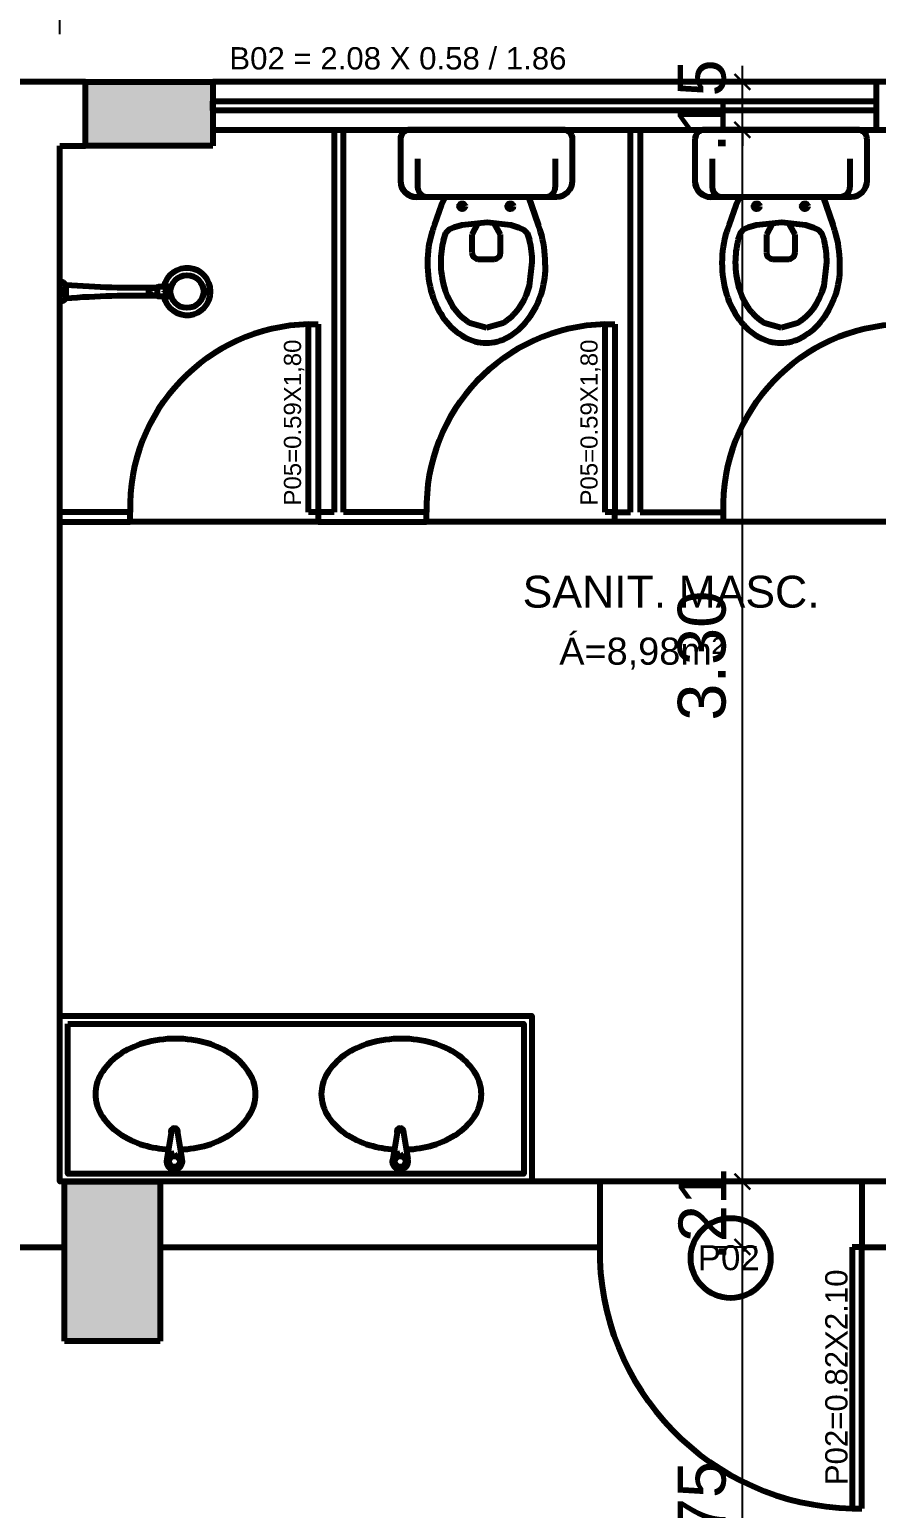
# Model space of a CAD drawing. Header units: metres. Extents: x -15851 to -15710, y 6781 to 6850.
# Drawn here: x -15735.086 to -15732.43, y 6833.794 to 6838.433 of the extents above; entities that cross this region are included whole.
import ezdxf

# ---------------------------------------------------------------- set-up
doc = ezdxf.new("R2010")
doc.units = ezdxf.units.M
for name, color, linetype, lineweight in [('BANCADA', 152, 'Continuous', 30), ('cota', 18, 'Continuous', 9), ('parede', 8, 'Continuous', 80)]:
    doc.layers.add(name, color=color, linetype=linetype, lineweight=lineweight)
doc.styles.add('AMBI', font='arial.ttf')
doc.styles.add('arial', font='arial.ttf')
doc.dimstyles.new('1-50', dxfattribs={"dimtxt": 0.15, "dimasz": 0.05, "dimexe": 0.1, "dimexo": 0.15, "dimgap": 0.05, "dimtad": 1, "dimzin": 4, "dimdsep": 46, "dimtxsty": 'arial', "dimblk": 'ARCHTICK', "dimcen": 0, "dimdle": 0.08, "dimclrd": 256, "dimclre": 256, "dimclrt": 256, "dimadec": 1, "dimazin": 0, "dimtfac": 1, "dimtix": 1, "dimtmove": 0, "dimatfit": 0, "dimldrblk": 'ARCHTICK', "dimfxl": 1, "dimtolj": 1, "dimarcsym": 0})

# ---------------------------------------------------------------- blocks, each defined once
blk = doc.blocks.new('_ArchTick')
at = {"color": 0, "linetype": 'ByBlock', "const_width": 0.15}
blk.add_lwpolyline([(-0.5, -0.5), (0.5, 0.5)], dxfattribs=at)
blk = doc.blocks.new('*D207')
at = {"layer": 'cota', "lineweight": -2, "transparency": 16777216}
for p, q in [((-15735.1811, 6838.4187), (-15735.1811, 6839.0839)), ((-15734.9911, 6838.4187), (-15734.9911, 6839.0839)), ((-15735.1811, 6838.9839), (-15735.2311, 6838.9839)), ((-15735.1811, 6838.9839), (-15734.9911, 6838.9839)), ((-15734.9911, 6838.9839), (-15734.9411, 6838.9839))]:
    blk.add_line(p, q, dxfattribs=at)
at = {"layer": 'Defpoints', "color": 0, "transparency": 16777216}
for p in [(-15734.9911, 6838.9839), (-15735.1811, 6838.2687), (-15734.9911, 6838.2687)]:
    blk.add_point(p, dxfattribs=at)
at = {"layer": 'cota', "lineweight": -2, "transparency": 16777216, "xscale": 0.05, "yscale": 0.05, "zscale": 0.05}
blk.add_blockref('_ArchTick', (-15735.1811, 6838.9839), dxfattribs=at)
at = {"layer": 'cota', "lineweight": -2, "transparency": 16777216, "xscale": 0.05, "yscale": 0.05, "zscale": 0.05, "rotation": 180}
blk.add_blockref('_ArchTick', (-15734.9911, 6838.9839), dxfattribs=at)
at = {"layer": 'cota', "transparency": 16777216, "insert": (-15735.0861, 6839.1105), "char_height": 0.15, "attachment_point": 5, "style": 'arial'}
blk.add_mtext('\\A1;.19', dxfattribs=at)
blk = doc.blocks.new('*D208')
at = {"layer": 'cota', "lineweight": -2, "transparency": 16777216}
for p, q in [((-15734.9911, 6838.4187), (-15734.9911, 6839.0839)), ((-15732.2711, 6838.4187), (-15732.2711, 6839.0839)), ((-15735.0711, 6838.9839), (-15732.1911, 6838.9839))]:
    blk.add_line(p, q, dxfattribs=at)
at = {"layer": 'Defpoints', "color": 0, "transparency": 16777216}
for p in [(-15732.2711, 6838.9839), (-15734.9911, 6838.2687), (-15732.2711, 6838.2687)]:
    blk.add_point(p, dxfattribs=at)
at = {"layer": 'cota', "lineweight": -2, "transparency": 16777216, "xscale": 0.05, "yscale": 0.05, "zscale": 0.05, "rotation": 180}
blk.add_blockref('_ArchTick', (-15734.9911, 6838.9839), dxfattribs=at)
at = {"layer": 'cota', "lineweight": -2, "transparency": 16777216, "xscale": 0.05, "yscale": 0.05, "zscale": 0.05}
blk.add_blockref('_ArchTick', (-15732.2711, 6838.9839), dxfattribs=at)
at = {"layer": 'cota', "transparency": 16777216, "insert": (-15733.6311, 6839.1092), "char_height": 0.15, "attachment_point": 5, "style": 'arial'}
blk.add_mtext('\\A1;2.72', dxfattribs=at)
blk = doc.blocks.new('*D285')
at = {"layer": 'cota', "lineweight": -2, "transparency": 16777216}
for p, q in [((-15732.8506, 6832.7837), (-15732.8506, 6834.6937)), ((-15732.8061, 6834.6137), (-15732.9506, 6834.6137)), ((-15732.8017, 6832.8637), (-15732.9506, 6832.8637))]:
    blk.add_line(p, q, dxfattribs=at)
at = {"layer": 'Defpoints', "color": 0, "transparency": 16777216}
for p in [(-15732.8506, 6834.6137), (-15732.6561, 6834.6137), (-15732.6517, 6832.8637)]:
    blk.add_point(p, dxfattribs=at)
at = {"layer": 'cota', "lineweight": -2, "transparency": 16777216, "xscale": 0.05, "yscale": 0.05, "zscale": 0.05}
for p, rotation in [((-15732.8506, 6834.6137), 90), ((-15732.8506, 6832.8637), 270)]:
    blk.add_blockref('_ArchTick', p, dxfattribs=dict(at, rotation=rotation))
at = {"layer": 'cota', "transparency": 16777216, "insert": (-15732.9772, 6833.7387), "char_height": 0.15, "attachment_point": 5, "rotation": 90, "style": 'arial'}
blk.add_mtext('\\A1;1.75', dxfattribs=at)
blk = doc.blocks.new('*D286')
at = {"layer": 'cota', "lineweight": -2, "transparency": 16777216}
for p, q in [((-15732.8506, 6834.8187), (-15732.8506, 6834.8687)), ((-15732.8017, 6834.8187), (-15732.9506, 6834.8187)), ((-15732.8506, 6834.6137), (-15732.8506, 6834.8187)), ((-15732.8061, 6834.6137), (-15732.9506, 6834.6137)), ((-15732.8506, 6834.6137), (-15732.8506, 6834.5637))]:
    blk.add_line(p, q, dxfattribs=at)
at = {"layer": 'Defpoints', "color": 0, "transparency": 16777216}
for p in [(-15732.8506, 6834.8187), (-15732.6517, 6834.8187), (-15732.6561, 6834.6137)]:
    blk.add_point(p, dxfattribs=at)
at = {"layer": 'cota', "lineweight": -2, "transparency": 16777216, "xscale": 0.05, "yscale": 0.05, "zscale": 0.05}
for p, rotation in [((-15732.8506, 6834.8187), 270), ((-15732.8506, 6834.6137), 90)]:
    blk.add_blockref('_ArchTick', p, dxfattribs=dict(at, rotation=rotation))
at = {"layer": 'cota', "transparency": 16777216, "insert": (-15732.9759, 6834.7162), "char_height": 0.15, "attachment_point": 5, "rotation": 90, "style": 'arial'}
blk.add_mtext('\\A1;.21', dxfattribs=at)
blk = doc.blocks.new('*D287')
at = {"layer": 'cota', "lineweight": -2, "transparency": 16777216}
for p, q in [((-15732.8506, 6834.7387), (-15732.8506, 6838.1987)), ((-15732.8017, 6838.1187), (-15732.9506, 6838.1187)), ((-15732.8017, 6834.8187), (-15732.9506, 6834.8187))]:
    blk.add_line(p, q, dxfattribs=at)
at = {"layer": 'Defpoints', "color": 0, "transparency": 16777216}
for p in [(-15732.8506, 6838.1187), (-15732.6517, 6838.1187), (-15732.6517, 6834.8187)]:
    blk.add_point(p, dxfattribs=at)
at = {"layer": 'cota', "lineweight": -2, "transparency": 16777216, "xscale": 0.05, "yscale": 0.05, "zscale": 0.05}
for p, rotation in [((-15732.8506, 6838.1187), 90), ((-15732.8506, 6834.8187), 270)]:
    blk.add_blockref('_ArchTick', p, dxfattribs=dict(at, rotation=rotation))
at = {"layer": 'cota', "transparency": 16777216, "insert": (-15732.9772, 6836.4687), "char_height": 0.15, "attachment_point": 5, "rotation": 90, "style": 'arial'}
blk.add_mtext('\\A1;3.30', dxfattribs=at)
blk = doc.blocks.new('*D288')
at = {"layer": 'cota', "lineweight": -2, "transparency": 16777216}
for p, q in [((-15732.8506, 6838.2687), (-15732.8506, 6838.3187)), ((-15732.8017, 6838.2687), (-15732.9506, 6838.2687)), ((-15732.8506, 6838.1187), (-15732.8506, 6838.2687)), ((-15732.8017, 6838.1187), (-15732.9506, 6838.1187)), ((-15732.8506, 6838.1187), (-15732.8506, 6838.0687))]:
    blk.add_line(p, q, dxfattribs=at)
at = {"layer": 'Defpoints', "color": 0, "transparency": 16777216}
for p in [(-15732.8506, 6838.2687), (-15732.6517, 6838.2687), (-15732.6517, 6838.1187)]:
    blk.add_point(p, dxfattribs=at)
at = {"layer": 'cota', "lineweight": -2, "transparency": 16777216, "xscale": 0.05, "yscale": 0.05, "zscale": 0.05}
for p, rotation in [((-15732.8506, 6838.2687), 270), ((-15732.8506, 6838.1187), 90)]:
    blk.add_blockref('_ArchTick', p, dxfattribs=dict(at, rotation=rotation))
at = {"layer": 'cota', "transparency": 16777216, "insert": (-15732.9772, 6838.1937), "char_height": 0.15, "attachment_point": 5, "rotation": 90, "style": 'arial'}
blk.add_mtext('\\A1;.15', dxfattribs=at)
blk = doc.blocks.new('flksdf')
at = {"layer": 'parede'}
h = blk.add_hatch(color=256, dxfattribs=at)
h.paths.add_polyline_path([(-15678.4175, 6819.4387), (-15678.7175, 6819.4387), (-15678.7175, 6819.2387), (-15678.4175, 6819.2387)])
h.paths.add_polyline_path([(-15683.0475, 6819.4387), (-15683.3475, 6819.4387), (-15683.3475, 6819.2387), (-15683.0475, 6819.2387)])
h.paths.add_polyline_path([(-15685.7375, 6819.4387), (-15686.0375, 6819.4387), (-15686.0375, 6819.2387), (-15685.7375, 6819.2387)])
h.paths.add_polyline_path([(-15687.8275, 6822.4887), (-15688.1275, 6822.4887), (-15688.1275, 6821.9887), (-15687.8275, 6821.9887)])
h.paths.add_polyline_path([(-15692.6075, 6822.4887), (-15692.9075, 6822.4887), (-15692.9075, 6821.9887), (-15692.6075, 6821.9887)])
h.paths.add_polyline_path([(-15697.3875, 6822.4887), (-15697.6875, 6822.4887), (-15697.6875, 6821.9887), (-15697.3875, 6821.9887)])
h.paths.add_polyline_path([(-15697.3875, 6828.5887), (-15697.6875, 6828.5887), (-15697.6875, 6828.0887), (-15697.3875, 6828.0887)])
h.paths.add_polyline_path([(-15692.6075, 6828.5887), (-15692.9075, 6828.5887), (-15692.9075, 6828.0887), (-15692.6075, 6828.0887)])
h.paths.add_polyline_path([(-15687.8275, 6828.5887), (-15688.1275, 6828.5887), (-15688.1275, 6828.0887), (-15687.8275, 6828.0887)])
h.paths.add_polyline_path([(-15683.0475, 6828.5887), (-15683.3475, 6828.5887), (-15683.3475, 6828.0887), (-15683.0475, 6828.0887)])
h.paths.add_polyline_path([(-15678.2675, 6828.5887), (-15678.5675, 6828.5887), (-15678.5675, 6828.0887), (-15678.2675, 6828.0887)])
h.paths.add_polyline_path([(-15678.2675, 6822.4887), (-15678.5675, 6822.4887), (-15678.5675, 6821.9887), (-15678.2675, 6821.9887)])
h.paths.add_polyline_path([(-15673.4875, 6822.4887), (-15673.7875, 6822.4887), (-15673.7875, 6821.9887), (-15673.4875, 6821.9887)])
h.paths.add_polyline_path([(-15673.4875, 6828.5887), (-15673.7875, 6828.5887), (-15673.7875, 6828.0887), (-15673.4875, 6828.0887)])
h.paths.add_polyline_path([(-15673.4875, 6834.8187), (-15673.7875, 6834.8187), (-15673.7875, 6834.3187), (-15673.4875, 6834.3187)])
h.paths.add_polyline_path([(-15678.2675, 6834.8187), (-15678.5675, 6834.8187), (-15678.5675, 6834.3187), (-15678.2675, 6834.3187)])
h.paths.add_polyline_path([(-15680.5975, 6832.8387), (-15680.8975, 6832.8387), (-15680.8975, 6832.6387), (-15680.5975, 6832.6387)])
h.paths.add_polyline_path([(-15683.1625, 6834.8187), (-15683.4625, 6834.8187), (-15683.4625, 6834.3187), (-15683.1625, 6834.3187)])
h.paths.add_polyline_path([(-15687.6325, 6834.8187), (-15687.9325, 6834.8187), (-15687.9325, 6834.3187), (-15687.6325, 6834.3187)])
h.paths.add_polyline_path([(-15685.4375, 6832.8387), (-15685.7375, 6832.8387), (-15685.7375, 6832.6387), (-15685.4375, 6832.6387)])
h.paths.add_polyline_path([(-15690.2775, 6832.8387), (-15690.5775, 6832.8387), (-15690.5775, 6832.6387), (-15690.2775, 6832.6387)])
h.paths.add_polyline_path([(-15692.6075, 6834.8187), (-15692.9075, 6834.8187), (-15692.9075, 6834.3187), (-15692.6075, 6834.3187)])
h.paths.add_polyline_path([(-15697.3875, 6834.8187), (-15697.6875, 6834.8187), (-15697.6875, 6834.3187), (-15697.3875, 6834.3187)])
h.paths.add_polyline_path([(-15692.2575, 6838.2687), (-15692.6575, 6838.2687), (-15692.6575, 6838.0687), (-15692.2575, 6838.0687)])
h.paths.add_polyline_path([(-15687.7775, 6838.2687), (-15688.1775, 6838.2687), (-15688.1775, 6838.0687), (-15687.7775, 6838.0687)])
h.paths.add_polyline_path([(-15682.9975, 6838.2687), (-15683.3975, 6838.2687), (-15683.3975, 6838.0687), (-15682.9975, 6838.0687)])
h.paths.add_polyline_path([(-15678.5275, 6838.2687), (-15678.9275, 6838.2687), (-15678.9275, 6838.0687), (-15678.5275, 6838.0687)])
for p, q in [((-15683.3975, 6838.2687), (-15683.8775, 6838.2687)), ((-15683.3975, 6838.2687), (-15682.9975, 6838.2687)), ((-15683.3975, 6838.0687), (-15683.3975, 6838.2687)), ((-15680.9175, 6838.2687), (-15682.9975, 6838.2687)), ((-15682.9975, 6838.2687), (-15682.9975, 6838.0687)), ((-15680.4675, 6838.2687), (-15680.9175, 6838.2687)), ((-15680.9175, 6838.2687), (-15680.9175, 6838.1187)), ((-15682.9975, 6838.1187), (-15680.9175, 6838.1187)), ((-15682.6175, 6838.1187), (-15682.6175, 6836.9187)), ((-15682.5875, 6836.9187), (-15682.5875, 6838.1187)), ((-15681.6875, 6836.9187), (-15681.6875, 6838.1187)), ((-15681.6575, 6838.1187), (-15681.6575, 6836.9187)), ((-15680.9175, 6838.1187), (-15680.7575, 6838.1187)), ((-15683.4775, 6834.8187), (-15683.4775, 6838.0687)), ((-15683.4775, 6838.0687), (-15683.3975, 6838.0687)), ((-15682.9975, 6838.0687), (-15683.3975, 6838.0687)), ((-15683.4775, 6837.5789), (-15683.4775, 6837.6431)), ((-15683.4589, 6837.6323), (-15683.4589, 6837.5893)), ((-15683.1448, 6837.6122), (-15683.1448, 6837.6264)), ((-15683.1716, 6837.5976), (-15683.1716, 6837.6244)), ((-15683.1385, 6837.6122), (-15683.1503, 6837.6122)), ((-15683.1503, 6837.6122), (-15683.1503, 6837.6098)), ((-15683.1385, 6837.6098), (-15683.1503, 6837.6098)), ((-15683.1448, 6837.5957), (-15683.1448, 6837.6098)), ((-15683.1385, 6837.6173), (-15683.1385, 6837.6047)), ((-15683.1302, 6837.6173), (-15683.1385, 6837.6173)), ((-15683.1302, 6837.615), (-15683.1385, 6837.615)), ((-15683.1302, 6837.6071), (-15683.1385, 6837.6071)), ((-15683.1302, 6837.6071), (-15683.1385, 6837.6071)), ((-15683.1302, 6837.6047), (-15683.1385, 6837.6047)), ((-15683.1377, 6837.6248), (-15683.1377, 6837.6173)), ((-15683.1377, 6837.6047), (-15683.1377, 6837.5968)), ((-15683.1341, 6837.6229), (-15683.1341, 6837.6173)), ((-15683.1341, 6837.6047), (-15683.1341, 6837.5988)), ((-15682.6975, 6836.9187), (-15682.6975, 6837.5087)), ((-15682.6975, 6837.5087), (-15682.6675, 6837.5087)), ((-15682.6675, 6837.5087), (-15682.6675, 6836.9187)), ((-15681.7675, 6836.9187), (-15681.7675, 6837.5087)), ((-15681.7675, 6837.5087), (-15681.7375, 6837.5087)), ((-15681.7375, 6837.5087), (-15681.7375, 6836.9187)), ((-15683.2575, 6836.9187), (-15683.4775, 6836.9187)), ((-15683.4775, 6836.8887), (-15683.2575, 6836.8887)), ((-15683.2575, 6836.8887), (-15683.2575, 6836.9187)), ((-15682.6675, 6836.8887), (-15683.2575, 6836.8887)), ((-15682.6675, 6836.9187), (-15682.6975, 6836.9187)), ((-15682.6175, 6836.9187), (-15682.6675, 6836.9187)), ((-15682.6675, 6836.9187), (-15682.6675, 6836.8887)), ((-15682.6675, 6836.8887), (-15682.3275, 6836.8887)), ((-15682.3275, 6836.9187), (-15682.5875, 6836.9187)), ((-15682.3275, 6836.8887), (-15682.3275, 6836.9187)), ((-15681.7375, 6836.8887), (-15682.3275, 6836.8887)), ((-15681.7375, 6836.9187), (-15681.7675, 6836.9187)), ((-15681.7375, 6836.8887), (-15681.7375, 6836.9187)), ((-15681.7375, 6836.9187), (-15681.6875, 6836.9187)), ((-15681.3975, 6836.8887), (-15681.7375, 6836.8887)), ((-15681.6575, 6836.9187), (-15681.3975, 6836.9187)), ((-15681.3975, 6836.9187), (-15681.3975, 6836.8887)), ((-15680.8075, 6836.8887), (-15681.3975, 6836.8887)), ((-15683.1284, 6834.9723), (-15683.1421, 6834.89)), ((-15683.1273, 6834.9795), (-15683.1284, 6834.9723)), ((-15683.1096, 6834.9795), (-15683.1084, 6834.9723)), ((-15683.1084, 6834.9723), (-15683.0948, 6834.89)), ((-15682.4201, 6834.9723), (-15682.4337, 6834.89)), ((-15682.4189, 6834.9795), (-15682.4201, 6834.9723)), ((-15682.4012, 6834.9795), (-15682.4001, 6834.9723)), ((-15682.4001, 6834.9723), (-15682.3864, 6834.89)), ((-15681.7825, 6834.8187), (-15683.4775, 6834.8187)), ((-15683.4625, 6834.8187), (-15683.1625, 6834.8187)), ((-15683.4625, 6834.3187), (-15683.4625, 6834.8187)), ((-15683.1625, 6834.8187), (-15683.1625, 6834.3187)), ((-15680.9625, 6834.8187), (-15681.7825, 6834.8187)), ((-15681.7825, 6834.6137), (-15681.7825, 6834.8187)), ((-15680.7575, 6834.8187), (-15680.9625, 6834.8187)), ((-15680.9625, 6834.8187), (-15680.9625, 6834.6137)), ((-15684.4675, 6834.6137), (-15683.4625, 6834.6137)), ((-15683.1625, 6834.6137), (-15681.7825, 6834.6137)), ((-15680.9625, 6834.6137), (-15680.9925, 6834.6137)), ((-15680.9925, 6834.6137), (-15680.9925, 6833.7937)), ((-15680.9625, 6833.7937), (-15680.9625, 6834.6137)), ((-15680.9625, 6834.6137), (-15679.7275, 6834.6137)), ((-15683.1625, 6834.3187), (-15683.4625, 6834.3187)), ((-15680.9925, 6833.7937), (-15680.9625, 6833.7937))]:
    blk.add_line(p, q, dxfattribs=at)
at = {"layer": 'parede', "linetype": 'ByBlock', "ltscale": 0.15}
for p, q in [((-15682.9975, 6838.2087), (-15680.9175, 6838.2087)), ((-15682.9975, 6838.1787), (-15682.9975, 6838.2087)), ((-15680.9175, 6838.2087), (-15680.9175, 6838.1787)), ((-15680.9175, 6838.1787), (-15682.9975, 6838.1787))]:
    blk.add_line(p, q, dxfattribs=at)
at = {"layer": 'parede', "linetype": 'Continuous'}
for p, q in [((-15681.8995, 6838.1187), (-15682.3795, 6838.1187)), ((-15680.9758, 6838.1187), (-15681.4558, 6838.1187)), ((-15682.4095, 6838.0887), (-15682.4095, 6837.9587)), ((-15681.8695, 6837.9587), (-15681.8695, 6838.0887)), ((-15681.4858, 6838.0887), (-15681.4858, 6837.9587)), ((-15680.9458, 6837.9587), (-15680.9458, 6838.0887)), ((-15682.3554, 6838.0278), (-15682.3554, 6837.9387)), ((-15681.9237, 6838.0278), (-15681.9237, 6837.9387)), ((-15681.4316, 6838.0278), (-15681.4316, 6837.9387)), ((-15680.9999, 6838.0278), (-15680.9999, 6837.9387)), ((-15682.3595, 6837.9087), (-15681.9195, 6837.9087)), ((-15681.4358, 6837.9087), (-15680.9958, 6837.9087)), ((-15682.1663, 6837.8254), (-15682.1854, 6837.7901)), ((-15682.0954, 6837.7901), (-15682.115, 6837.8255)), ((-15681.2425, 6837.8254), (-15681.2616, 6837.7901)), ((-15681.1716, 6837.7901), (-15681.1912, 6837.8255)), ((-15682.1854, 6837.7901), (-15682.1854, 6837.7331)), ((-15682.0954, 6837.7331), (-15682.0954, 6837.7901)), ((-15681.2616, 6837.7901), (-15681.2616, 6837.7331)), ((-15681.1716, 6837.7331), (-15681.1716, 6837.7901)), ((-15682.1654, 6837.7131), (-15682.1154, 6837.7131)), ((-15681.2416, 6837.7131), (-15681.1916, 6837.7131))]:
    blk.add_line(p, q, dxfattribs=at)
for points in [[(-15682.3027, 6837.8201), (-15682.2807, 6837.8832), (-15682.2677, 6837.908), (-15682.0077, 6837.908), (-15681.977, 6837.8201), (-15681.9757, 6837.8166)], [(-15681.3789, 6837.8201), (-15681.357, 6837.8832), (-15681.344, 6837.908), (-15681.084, 6837.908), (-15681.0533, 6837.8201), (-15681.052, 6837.8166)], [(-15682.2745, 6837.7723), (-15682.267, 6837.7955), (-15682.256, 6837.8066), (-15682.2414, 6837.8131), (-15682.216, 6837.8201), (-15682.1369, 6837.8285), (-15682.0631, 6837.8201), (-15682.0376, 6837.8124), (-15682.0222, 6837.8047), (-15682.0121, 6837.794), (-15682.0045, 6837.7723)], [(-15681.3508, 6837.7723), (-15681.3432, 6837.7955), (-15681.3322, 6837.8066), (-15681.3176, 6837.8131), (-15681.2923, 6837.8201), (-15681.2131, 6837.8285), (-15681.1393, 6837.8201), (-15681.1139, 6837.8124), (-15681.0985, 6837.8047), (-15681.0884, 6837.794), (-15681.0808, 6837.7723)]]:
    blk.add_lwpolyline(points, dxfattribs=at)
for points in [[(-15682.3027, 6837.8201, 0.020611), (-15682.3098, 6837.7999, 0.074253), (-15682.3248, 6837.701, 0.074253), (-15682.3102, 6837.602, 0.084945), (-15682.2709, 6837.5237, 0.106299), (-15682.208, 6837.4679, 0.128642), (-15682.1404, 6837.4501, 0.128642)], [(-15682.1404, 6837.4501, 0.128642), (-15682.0728, 6837.4677, 0.106299), (-15682.0096, 6837.5233, 0.084945), (-15681.966, 6837.6096, 0.089952), (-15681.9552, 6837.7004, 0.074253), (-15681.9698, 6837.7993, 0.021192), (-15681.977, 6837.8201, 0.106299)], [(-15681.3789, 6837.8201, 0.020611), (-15681.3861, 6837.7999, 0.074253), (-15681.401, 6837.701, 0.074253), (-15681.3864, 6837.602, 0.084945), (-15681.3472, 6837.5237, 0.106299), (-15681.2842, 6837.4679, 0.128642), (-15681.2166, 6837.4501, 0.128642)], [(-15681.2166, 6837.4501, 0.128642), (-15681.149, 6837.4677, 0.106299), (-15681.0858, 6837.5233, 0.084945), (-15681.0422, 6837.6096, 0.089952), (-15681.0314, 6837.7004, 0.074253), (-15681.046, 6837.7993, 0.021192), (-15681.0533, 6837.8201, 0.106299)], [(-15682.2745, 6837.7723, 0.060521), (-15682.283, 6837.7029, 0.070874), (-15682.2714, 6837.6219, 0.082468), (-15682.241, 6837.5584, 0.106817), (-15682.1916, 6837.5128), (-15682.1395, 6837.4986)], [(-15682.1395, 6837.4986), (-15682.0875, 6837.5128, 0.106817), (-15682.0381, 6837.5584, 0.082468), (-15682.0044, 6837.6287), (-15681.9961, 6837.7029, 0.060521), (-15682.0045, 6837.7723, 0.04535)], [(-15681.3508, 6837.7723, 0.060521), (-15681.3592, 6837.7029, 0.070874), (-15681.3477, 6837.6219, 0.082468), (-15681.3172, 6837.5584, 0.106817), (-15681.2678, 6837.5128), (-15681.2158, 6837.4986)], [(-15681.2158, 6837.4986), (-15681.1637, 6837.5128, 0.106817), (-15681.1144, 6837.5584, 0.082468), (-15681.0806, 6837.6287), (-15681.0723, 6837.7029, 0.060521), (-15681.0808, 6837.7723, 0.04535)]]:
    blk.add_lwpolyline(points, format="xyb", dxfattribs=at)
at = {"layer": 'parede'}
for points in [[(-15683.129, 6837.6229), (-15683.1341, 6837.6229), (-15683.1341, 6837.624), (-15683.1349, 6837.6248), (-15683.1349, 6837.6248), (-15683.1377, 6837.6248), (-15683.1377, 6837.6268), (-15683.1385, 6837.6276), (-15683.1385, 6837.6276), (-15683.144, 6837.6276), (-15683.1448, 6837.6268), (-15683.1448, 6837.6268), (-15683.1448, 6837.6264), (-15683.1696, 6837.6264), (-15683.1716, 6837.6244), (-15683.1716, 6837.6244), (-15683.1716, 6837.6244)], [(-15683.1716, 6837.5976), (-15683.1727, 6837.5976), (-15683.1739, 6837.5976), (-15683.1755, 6837.5976), (-15683.1767, 6837.5976), (-15683.1779, 6837.598), (-15683.1794, 6837.598), (-15683.181, 6837.5984), (-15683.1826, 6837.5984), (-15683.1842, 6837.5988), (-15683.1862, 6837.5996), (-15683.1881, 6837.6), (-15683.1901, 6837.6012), (-15683.1921, 6837.602), (-15683.1944, 6837.6035), (-15683.1964, 6837.6051), (-15683.198, 6837.6075), (-15683.1988, 6837.6098), (-15683.1988, 6837.6122), (-15683.198, 6837.6146), (-15683.1964, 6837.6165), (-15683.1944, 6837.6181), (-15683.1921, 6837.6197), (-15683.1901, 6837.6209), (-15683.1881, 6837.6217), (-15683.1862, 6837.6221), (-15683.1842, 6837.6229), (-15683.1826, 6837.6232), (-15683.181, 6837.6236), (-15683.1794, 6837.6236), (-15683.1779, 6837.624), (-15683.1767, 6837.624), (-15683.1755, 6837.624), (-15683.1739, 6837.624), (-15683.1727, 6837.6244), (-15683.1716, 6837.6244)], [(-15683.129, 6837.5988), (-15683.1341, 6837.5988), (-15683.1341, 6837.5976), (-15683.1349, 6837.5968), (-15683.1349, 6837.5968), (-15683.1377, 6837.5968), (-15683.1377, 6837.5949), (-15683.1385, 6837.5941), (-15683.1385, 6837.5941), (-15683.144, 6837.5941), (-15683.1448, 6837.5949), (-15683.1448, 6837.5949), (-15683.1448, 6837.5957), (-15683.1696, 6837.5957), (-15683.1716, 6837.5976), (-15683.1716, 6837.5976)], [(-15683.0281, 6837.6169), (-15683.0257, 6837.6154), (-15683.0257, 6837.6154)], [(-15683.0281, 6837.6047), (-15683.0257, 6837.6063), (-15683.0257, 6837.6063)], [(-15683.0257, 6837.6154), (-15683.0214, 6837.6154), (-15683.019, 6837.6134), (-15683.019, 6837.6134), (-15683.019, 6837.6087), (-15683.0214, 6837.6063), (-15683.0214, 6837.6063), (-15683.0257, 6837.6063)]]:
    blk.add_lwpolyline(points, dxfattribs=at)
for points in [[(-15683.4775, 6835.3387), (-15681.9975, 6835.3387), (-15681.9975, 6834.8187), (-15683.4775, 6834.8187)], [(-15683.4525, 6835.3137), (-15682.0225, 6835.3137), (-15682.0225, 6834.8437), (-15683.4525, 6834.8437)]]:
    blk.add_lwpolyline(points, close=True, dxfattribs=at)
at = {"layer": 'parede', "linetype": 'Continuous', "ltscale": 0.1}
for points in [[(-15683.1373, 6834.9189, -0.054857), (-15683.214, 6834.9323, -0.082314), (-15683.2917, 6834.9695, -0.106842), (-15683.3475, 6835.0298, -0.13438), (-15683.3649, 6835.0932, -0.13438), (-15683.3475, 6835.1567, -0.106842), (-15683.2917, 6835.217, -0.082314), (-15683.214, 6835.2541, -0.07067), (-15683.1149, 6835.2682, -0.07067), (-15683.0158, 6835.2541, -0.082314), (-15682.9381, 6835.217, -0.106842), (-15682.8823, 6835.1567, -0.13438), (-15682.8649, 6835.0932, -0.13438), (-15682.8823, 6835.0298, -0.106842), (-15682.9381, 6834.9695, -0.082314), (-15683.0158, 6834.9323, -0.059812), (-15683.0995, 6834.9185, -0.059812)], [(-15682.4289, 6834.9189, -0.054857), (-15682.5056, 6834.9323, -0.082314), (-15682.5833, 6834.9695, -0.106842), (-15682.6392, 6835.0298, -0.13438), (-15682.6565, 6835.0932, -0.13438), (-15682.6392, 6835.1567, -0.106842), (-15682.5833, 6835.217, -0.082314), (-15682.5056, 6835.2541, -0.07067), (-15682.4065, 6835.2682, -0.07067), (-15682.3074, 6835.2541, -0.082314), (-15682.2297, 6835.217, -0.106842), (-15682.1739, 6835.1567, -0.13438), (-15682.1565, 6835.0932, -0.13438), (-15682.1739, 6835.0298, -0.106842), (-15682.2297, 6834.9695, -0.082314), (-15682.3074, 6834.9323, -0.059812), (-15682.3911, 6834.9185, -0.059812)]]:
    blk.add_lwpolyline(points, format="xyb", dxfattribs=at)
at = {"layer": 'parede', "linetype": 'Continuous'}
for centre in [(-15682.216, 6837.8786), (-15682.0648, 6837.8786), (-15681.2923, 6837.8786), (-15681.141, 6837.8786)]:
    blk.add_circle(centre, 0.00912, dxfattribs=at)
at = {"layer": 'parede'}
for centre, radius in [((-15683.0789, 6837.611), 0.0514), ((-15683.468, 6837.611), 0.0079), ((-15683.468, 6837.611), 0.00644), ((-15683.1184, 6834.882), 0.017), ((-15682.4101, 6834.882), 0.017), ((-15681.3737, 6834.5791), 0.1254)]:
    blk.add_circle(centre, radius, dxfattribs=at)
at = {"layer": 'parede', "linetype": 'Continuous'}
for centre, radius, start, end in [((-15682.3795, 6838.0887), 0.03, 90, 180), ((-15681.8995, 6838.0887), 0.03, 0, 90), ((-15681.4558, 6838.0887), 0.03, 90, 180), ((-15680.9758, 6838.0887), 0.03, 0, 90), ((-15682.3595, 6837.9587), 0.05, 180, 270), ((-15682.3595, 6837.9572), 0.05, 180, 270), ((-15681.9195, 6837.9587), 0.05, 270, 0), ((-15681.4358, 6837.9587), 0.05, 180, 270), ((-15681.4358, 6837.9572), 0.05, 180, 270), ((-15680.9958, 6837.9587), 0.05, 270, 0), ((-15682.3254, 6837.9387), 0.03, 180, 270), ((-15681.9537, 6837.9387), 0.03, 270, 0), ((-15681.4016, 6837.9387), 0.03, 180, 270), ((-15681.0299, 6837.9387), 0.03, 270, 0), ((-15682.1654, 6837.7331), 0.02, 180.0369, 270), ((-15682.1154, 6837.7331), 0.02, 270, 0), ((-15681.2416, 6837.7331), 0.02, 180.0369, 270), ((-15681.1916, 6837.7331), 0.02, 270, 0)]:
    blk.add_arc(centre, radius, start, end, dxfattribs=at)
at = {"layer": 'parede'}
for centre, radius, start, end in [((-15683.0789, 6837.611), 0.0739, 192.1148, 167.885), ((-15683.4782, 6837.6205), 0.0226, 31.857, 88.005), ((-15683.2307, 6840.6533), 3.0297, 265.6821, 271.118), ((-15683.4782, 6837.6016), 0.0226, 271.995, 328.143), ((-15683.2307, 6834.5683), 3.0297, 88.882, 94.318), ((-15682.6825, 6836.9337), 0.5752, 91.4943, 181.4943), ((-15681.7525, 6836.9337), 0.5752, 91.4943, 181.4943), ((-15680.8225, 6836.9337), 0.5752, 91.4943, 181.4943), ((-15683.1184, 6834.9757), 0.0106, 341.2845, 198.7155), ((-15683.1184, 6834.9742), 0.0103, 30.8046, 149.1954), ((-15682.4101, 6834.9757), 0.0106, 341.2845, 198.7155), ((-15682.4101, 6834.9742), 0.0103, 30.8046, 149.1954), ((-15683.1184, 6834.882), 0.025, 161.1513, 18.8487), ((-15683.1184, 6834.882), 0.025, 92.1718, 161.1513), ((-15683.1031, 6834.9138), 0.0177, 202.7472, 285.6562), ((-15683.1184, 6834.882), 0.025, 18.8487, 36.2316), ((-15682.4101, 6834.882), 0.025, 161.1513, 18.8487), ((-15682.4101, 6834.882), 0.025, 92.1718, 161.1513), ((-15682.3947, 6834.9138), 0.0177, 202.7472, 285.6562), ((-15682.4101, 6834.882), 0.025, 18.8487, 36.2316), ((-15680.976, 6834.602), 0.8085, 179.1759, 268.8328)]:
    blk.add_arc(centre, radius, start, end, dxfattribs=at)
at = {"layer": 'parede', "style": 'AMBI'}
for s, height, rotation, p in [('B02 = 2.08 X 0.58 / 1.86', 0.07, 360, (-15682.946, 6838.3078)), ('P05=0.59X1,80', 0.053839, 90, (-15682.7211, 6836.9398)), ('P05=0.59X1,80', 0.053839, 90, (-15681.7911, 6836.9398)), ('P02=0.82X2.10', 0.07, 90, (-15681.0073, 6833.8663))]:
    blk.add_text(s, height=height, rotation=rotation, dxfattribs=at).set_placement(p)
for s, height, p in [('SANIT. MASC.', 0.1, (-15682.0262, 6836.6195)), ('Á=8,98m²', 0.085, (-15681.9113, 6836.4405)), ('P02', 0.07833, (-15681.4771, 6834.541))]:
    blk.add_text(s, height=height, dxfattribs=at).set_placement(p)

msp = doc.modelspace()

# ---------------------------------------------------------------- block references
at = {"layer": 'BANCADA'}
msp.add_blockref('flksdf', (-51.5136, 0), dxfattribs=at)

# ---------------------------------------------------------------- dimensions: what is measured, and where the dimension line sits
at = {"layer": 'cota'}
for base, p1, p2, picture, middle in [((-15734.9911, 6838.9839), (-15735.1811, 6838.2687), (-15734.9911, 6838.2687), '*D207', (-15735.0861, 6839.1105)), ((-15732.2711, 6838.9839), (-15734.9911, 6838.2687), (-15732.2711, 6838.2687), '*D208', (-15733.6311, 6839.1092))]:
    dim = msp.add_linear_dim(base=base, p1=p1, p2=p2, dimstyle='1-50', override={"dimtmove": 1}, dxfattribs=at)
    dim.commit()
    dim.dimension.update_dxf_attribs({"geometry": picture, "text_midpoint": middle})
for base, p1, p2, picture, middle in [((-15732.8506, 6838.2687), (-15732.6517, 6838.1187), (-15732.6517, 6838.2687), '*D288', (-15732.9772, 6838.1937)), ((-15732.8506, 6838.1187), (-15732.6517, 6834.8187), (-15732.6517, 6838.1187), '*D287', (-15732.9772, 6836.4687)), ((-15732.8506038939, 6834.8186738358), (-15732.656088308, 6834.6136738358), (-15732.6516522187, 6834.8186738358), '*D286', (-15732.9759108516, 6834.7161738358)), ((-15732.8506, 6834.6137), (-15732.6517, 6832.8637), (-15732.6561, 6834.6137), '*D285', (-15732.9772, 6833.7387))]:
    dim = msp.add_linear_dim(base=base, p1=p1, p2=p2, angle=90, dimstyle='1-50', override={"dimtmove": 1}, dxfattribs=at)
    dim.commit()
    dim.dimension.update_dxf_attribs({"geometry": picture, "text_midpoint": middle})

doc.saveas('drawing.dxf')
